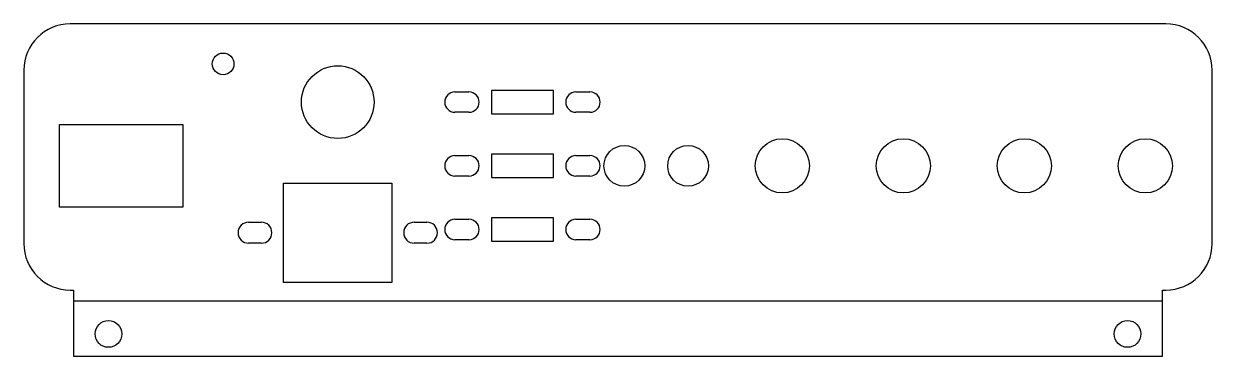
# Model space of a CAD drawing. Header units: millimetres. Extents: x -93 to 93, y -6 to 46.
import ezdxf

# ---------------------------------------------------------------- set-up
doc = ezdxf.new("R2010")
doc.units = ezdxf.units.MM
doc.layers.add('BEND', color=1, linetype='CONTINUOUS')
doc.layers.add('CUT', color=7, linetype='CONTINUOUS')

msp = doc.modelspace()

# ---------------------------------------------------------------- linework, layer by layer
at = {"layer": 'BEND'}
msp.add_line((-85.5, 2.8035), (85.5, 2.8035), dxfattribs=at)
at = {"layer": 'CUT'}
for p, q in [((86, 46.3), (-86, 46.3)), ((-93.3, 39), (-93.3, 11.8)), ((93.3, 11.8), (93.3, 39)), ((-25.6, 35.6), (-23.4, 35.6)), ((-19.8, 32.1), (-19.8, 35.9)), ((-19.8, 35.9), (-10.2, 35.9)), ((-10.2, 35.9), (-10.2, 32.1)), ((-6.6, 35.6), (-4.4, 35.6)), ((-23.4, 32.4), (-25.6, 32.4)), ((-10.2, 32.1), (-19.8, 32.1)), ((-4.4, 32.4), (-6.6, 32.4)), ((-87.7, 17.5), (-87.7, 30.5)), ((-87.7, 30.5), (-68.3, 30.5)), ((-68.3, 30.5), (-68.3, 17.5)), ((-25.6, 25.6), (-23.4, 25.6)), ((-19.8, 22.1), (-19.8, 25.9)), ((-19.8, 25.9), (-10.2, 25.9)), ((-10.2, 25.9), (-10.2, 22.1)), ((-6.6, 25.6), (-4.4, 25.6)), ((-23.4, 22.4), (-25.6, 22.4)), ((-4.4, 22.4), (-6.6, 22.4)), ((-52.5, 5.7), (-52.5, 21.3)), ((-52.5, 21.3), (-35.5, 21.3)), ((-35.5, 21.3), (-35.5, 5.7)), ((-10.2, 22.1), (-19.8, 22.1)), ((-68.3, 17.5), (-87.7, 17.5)), ((-58, 15.15), (-56, 15.15)), ((-32, 15.15), (-30, 15.15)), ((-25.6, 15.6), (-23.4, 15.6)), ((-19.8, 12.1), (-19.8, 15.9)), ((-19.8, 15.9), (-10.2, 15.9)), ((-10.2, 15.9), (-10.2, 12.1)), ((-6.6, 15.6), (-4.4, 15.6)), ((-56, 11.85), (-58, 11.85)), ((-30, 11.85), (-32, 11.85)), ((-23.4, 12.4), (-25.6, 12.4)), ((-10.2, 12.1), (-19.8, 12.1)), ((-4.4, 12.4), (-6.6, 12.4)), ((-35.5, 5.7), (-52.5, 5.7)), ((-86, 4.5), (-85.5, 4.5)), ((-85.5, 4.5), (-85.5, -5.8929)), ((85.5, -5.8929), (85.5, 4.5)), ((85.5, 4.5), (86, 4.5)), ((-85.5, -5.8929), (85.5, -5.8929))]:
    msp.add_line(p, q, dxfattribs=at)
for centre, radius in [((-62, 40), 1.7), ((-44, 34), 5.7), ((25.8, 24), 4.25), ((44.8, 24), 4.25), ((63.8, 24), 4.25), ((82.8, 24), 4.25), ((1, 24), 3.2), ((11, 24), 3.2), ((-80, -2.3929), 2.1), ((80, -2.3929), 2.1)]:
    msp.add_circle(centre, radius, dxfattribs=at)
for centre, radius, start, end in [((-86, 39), 7.3, 90, 180), ((86, 39), 7.3, 0, 90), ((-25.6, 34), 1.6, 90, 180), ((-23.4, 34), 1.6, 0, 90), ((-6.6, 34), 1.6, 90, 180), ((-4.4, 34), 1.6, 0, 90), ((-25.6, 34), 1.6, 180, -90), ((-23.4, 34), 1.6, -90, 0), ((-6.6, 34), 1.6, 180, -90), ((-4.4, 34), 1.6, -90, 0), ((-25.6, 24), 1.6, 90, 180), ((-23.4, 24), 1.6, 0, 90), ((-6.6, 24), 1.6, 90, 180), ((-4.4, 24), 1.6, 0, 90), ((-25.6, 24), 1.6, 180, -90), ((-23.4, 24), 1.6, -90, 0), ((-6.6, 24), 1.6, 180, -90), ((-4.4, 24), 1.6, -90, 0), ((-58, 13.5), 1.65, 90, 180), ((-56, 13.5), 1.65, 0, 90), ((-32, 13.5), 1.65, 90, 180), ((-30, 13.5), 1.65, 0, 90), ((-25.6, 14), 1.6, 90, 180), ((-23.4, 14), 1.6, 0, 90), ((-6.6, 14), 1.6, 90, 180), ((-4.4, 14), 1.6, 0, 90), ((-58, 13.5), 1.65, 180, -90), ((-56, 13.5), 1.65, -90, 0), ((-32, 13.5), 1.65, 180, -90), ((-30, 13.5), 1.65, -90, 0), ((-25.6, 14), 1.6, 180, -90), ((-23.4, 14), 1.6, -90, 0), ((-6.6, 14), 1.6, 180, -90), ((-4.4, 14), 1.6, -90, 0), ((-86, 11.8), 7.3, 180, -90), ((86, 11.8), 7.3, -90, 0)]:
    msp.add_arc(centre, radius, start, end, dxfattribs=at)

doc.saveas('drawing.dxf')
